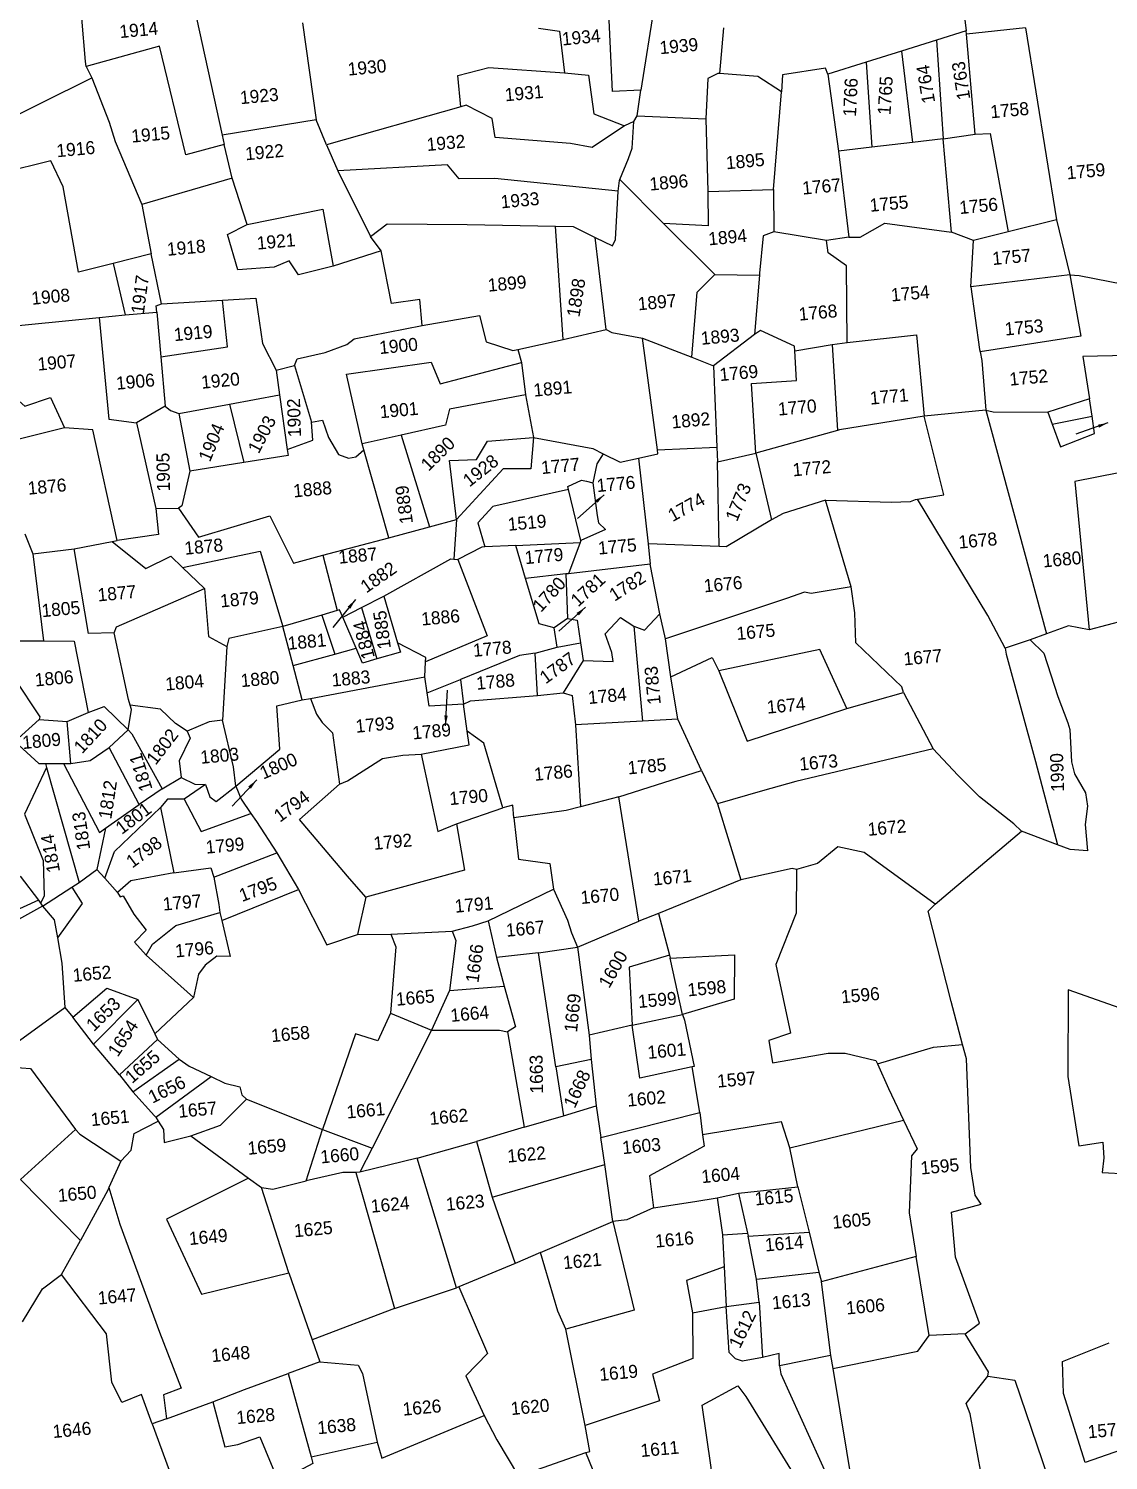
# Model space of a CAD drawing. Header units: metres. Extents: x 277515 to 230369286191, y 2056844 to 115415464409.
# Drawn here: x 278901 to 279508, y 2057827 to 2058632 of the extents above; entities that cross this region are included whole.
import ezdxf

# ---------------------------------------------------------------- set-up
doc = ezdxf.new("R2010")
doc.units = ezdxf.units.M
doc.header["$MEASUREMENT"] = 0
for name, color, linetype in [('POLY_PARCEL', 6, 'Continuous'), ('SYM_ARROW', 1, 'Continuous'), ('TEXT_PARCEL', 7, 'Continuous')]:
    doc.layers.add(name, color=color, linetype=linetype)
doc.styles.add('TEXT_MAP', font='', dxfattribs={"height": 1.8})
doc.styles.get('TEXT_MAP').set_extended_font_data('Kruti Dev 050')
doc.dimstyles.get("Standard").update_dxf_attribs({"dimtxt": 0.18, "dimasz": 0.18, "dimexe": 0.18, "dimexo": 0.0625, "dimgap": 0.09, "dimtad": 0, "dimtih": 1, "dimtoh": 1, "dimdec": 4, "dimzin": 0, "dimdsep": 46, "dimtxsty": 'Standard', "dimcen": 0.09, "dimadec": 0, "dimazin": 0, "dimtfac": 1, "dimtdec": 4, "dimtofl": 0, "dimtmove": 0, "dimatfit": 3, "dimfxl": 0, "dimtolj": 1, "dimtzin": 0, "dimarcsym": 0})

# ---------------------------------------------------------------- blocks, each defined once
blk = doc.blocks.new('TEXTARROW')
blk.add_leader([(0.04, -0.01), (8.68, -0.01)], dimstyle='Standard', override={"dimtxt": 2.5, "dimasz": 2.5, "dimexe": 1.25, "dimexo": 0.625, "dimgap": 0.625, "dimtad": 1, "dimtih": 0, "dimtoh": 0, "dimzin": 8, "dimcen": 2.5, "dimtofl": 1})
blk = doc.blocks.new('ee')
at = {"layer": 'POLY_PARCEL'}
for points in [[(455.57, 568.45), (456.11, 565.55), (450.14, 542.19)], [(374.13, 552.53), (374.09, 553.26), (374.17, 559.25)], [(495.33, 558.02), (495.67, 546.17)], [(389.92, 557.78), (391.98, 541.33)], [(450.14, 542.19), (446.2, 542.36), (446.88, 556.23)], [(392.12, 540.03), (386.72, 539.09), (384.49, 554.41), (374.13, 552.53)], [(404.43, 555.76), (405.09, 542.27)], [(374.13, 552.53), (374.76, 550.89)], [(360.32, 545.34), (374.76, 550.89)], [(374.76, 550.89), (376.58, 544.61), (377.17, 541.86)], [(436.86, 552.03), (439.69, 551.35), (439.86, 545.53)], [(462.31, 549.69), (461.18, 543.44)], [(425.16, 542.2), (425.13, 546.55), (429.5, 547.24), (439.86, 545.53)], [(495.67, 546.17), (491.46, 545.27)], [(495.67, 545.69), (495.67, 546.17)], [(439.86, 545.53), (443.12, 544.93), (443.37, 539.53), (447.41, 537.46)], [(486.5, 544.21), (481.49, 543.13)], [(491.46, 545.27), (486.5, 544.21)], [(486.5, 544.21), (486.84, 531.5)], [(491.46, 545.27), (491.13, 531.6)], [(495.59, 531.84), (495.67, 545.69)], [(503.88, 545.82), (495.67, 545.69)], [(503.88, 545.82), (505.66, 519.02)], [(405.09, 542.27), (391.98, 541.33)], [(406.21, 538.66), (405.09, 542.27)], [(425.16, 542.2), (406.21, 538.66)], [(447.41, 537.46), (442.7, 534.89), (439.79, 535.75), (429.51, 537.55), (429.34, 540.2), (425.91, 542.34), (425.16, 542.2)], [(449.28, 538.68), (450.14, 542.19)], [(461.18, 543.44), (460.96, 543.47), (459.5, 542.91), (458.69, 537.4)], [(469.47, 540.15), (466.39, 542.58), (461.18, 543.44)], [(476.06, 541.96), (475.82, 542.85), (469.83, 542.45), (469.47, 540.15)], [(481.49, 543.13), (476.06, 541.96)], [(481.49, 543.13), (481.17, 531.38)], [(377.17, 541.86), (380, 532.82)], [(391.98, 541.33), (392.12, 540.03)], [(476.06, 541.96), (476.55, 531.27)], [(375.3, 525.08), (370.45, 524.36), (369.89, 530.83), (369.41, 536.26), (368.05, 540.01), (361.27, 538.99)], [(392.8, 535.32), (392.12, 540.03)], [(406.21, 538.66), (407.41, 534.98)], [(448.78, 537.97), (449.28, 538.68)], [(449.28, 538.68), (458.69, 537.4)], [(467.12, 526.79), (469.47, 540.15)], [(446.1, 530.13), (447.58, 532.92), (448.18, 534.29), (448.78, 537.97)], [(448.78, 537.97), (447.41, 537.46)], [(458.69, 537.4), (458.04, 527.36)], [(392.8, 535.32), (380, 532.82)], [(394.26, 528.74), (392.8, 535.32)], [(407.41, 534.98), (411.05, 525.49)], [(445.7, 528.56), (428.91, 531.9), (424.03, 532.32), (422.57, 534.38), (407.41, 534.98)], [(380, 532.82), (380.68, 525.92)], [(481.17, 531.38), (476.55, 531.27)], [(476.55, 531.27), (476.87, 519.29)], [(486.84, 531.5), (481.17, 531.38)], [(491.13, 531.6), (486.84, 531.5)], [(491.05, 518.64), (491.13, 531.6)], [(491.13, 531.6), (495.59, 531.84)], [(495.59, 531.84), (497.64, 531.73), (498.85, 517.98)], [(405.56, 521.92), (400.68, 521.15), (399.56, 523.21), (397.42, 522.52), (392.37, 522.61), (391.43, 527.63), (394.26, 528.74)], [(394.26, 528.74), (404.88, 529.86), (405.56, 521.92)], [(441.98, 522.5), (444.24, 521.11), (444.75, 521.97), (445.7, 528.56)], [(445.7, 528.56), (446.04, 530.01), (446.1, 530.13)], [(446.1, 530.13), (451.56, 523.55)], [(411.05, 525.49), (413.53, 527.03), (424.5, 525.92), (436.67, 524.55)], [(458.04, 527.36), (457.64, 522.66), (451.56, 523.55)], [(458.04, 527.36), (467.12, 526.79)], [(467.12, 526.79), (466.63, 520.96)], [(380.68, 525.92), (375.3, 525.08)], [(375.3, 525.08), (376.32, 517.85)], [(381.47, 518.93), (380.68, 525.92)], [(412.33, 523.38), (411.05, 525.49)], [(436.24, 508.87), (436.67, 524.55)], [(436.67, 524.55), (439.1, 524.28), (441.98, 522.5)], [(412.33, 523.38), (405.56, 521.92)], [(417.04, 512.59), (417.04, 516.19), (413.1, 516.01), (412.33, 523.38)], [(442.31, 509.68), (441.98, 522.5)], [(451.56, 523.55), (457.96, 515.86)], [(466.63, 520.96), (465.09, 520.55), (464.12, 515.45), (464.08, 515.22)], [(473.76, 519.1), (466.63, 520.96)], [(476.87, 519.29), (478.41, 519.13), (481.98, 520.75), (491.05, 518.64)], [(380.66, 511.65), (389.97, 512.16), (389.89, 518.65)], [(380.68, 517.81), (380.68, 518.69), (381.47, 518.93)], [(381.47, 518.93), (389.89, 518.65)], [(389.89, 518.65), (394.51, 518.5), (394.85, 512.16), (396.39, 508.31)], [(476.87, 519.29), (473.76, 519.1)], [(475.3, 504.79), (476.19, 515.37), (473.84, 517.4), (473.76, 519.1)], [(493.99, 517.24), (491.05, 518.64)], [(505.66, 519.02), (498.85, 517.98)], [(505.66, 519.02), (506.79, 511.28)], [(353.95, 517.71), (372.72, 517.82)], [(353.95, 517.71), (354.18, 508.62), (355.26, 507.43), (360.61, 507.36), (361.35, 506.59), (364.98, 507.43), (366.52, 503.09)], [(372.72, 517.82), (376.32, 517.85)], [(372.72, 517.82), (372.74, 503.71), (376.47, 502.86)], [(376.32, 517.85), (380.68, 517.81)], [(380.68, 517.81), (380.66, 511.65)], [(493.01, 510.88), (493.99, 517.24)], [(498.85, 517.98), (493.99, 517.24)], [(453.74, 504.8), (455.29, 513.67), (457.96, 515.86)], [(457.96, 515.86), (464.08, 515.22)], [(464.08, 515.22), (462.65, 507.09)], [(398.96, 508.74), (399.39, 509.59), (403.33, 510.11), (406.42, 510.96), (407.53, 511.65), (417.04, 512.59)], [(417.04, 512.59), (425.05, 513.25), (425.62, 509.52), (429.19, 507.98), (429.89, 508.07)], [(380.66, 511.65), (380.63, 504.8)], [(506.79, 511.28), (493.01, 510.88)], [(493.01, 510.88), (493.42, 502.13), (493.45, 501.8)], [(506.79, 511.28), (507.52, 502.7), (493.45, 501.8)], [(506.79, 511.28), (508.08, 511.04), (516.11, 508.69), (517.73, 499.14)], [(396.39, 508.31), (398.96, 508.74)], [(398.96, 508.74), (400.59, 500.69)], [(429.89, 508.07), (436.24, 508.87)], [(436.24, 508.87), (442.31, 509.68)], [(442.31, 509.68), (443.04, 509.2), (447.18, 508.04)], [(396.39, 508.31), (396.54, 504.89)], [(407.25, 497.08), (406, 506.88), (417.81, 507.42), (418.77, 504.33), (430.23, 506.21)], [(429.89, 508.07), (430.23, 506.21)], [(447.8, 492.49), (447.18, 508.04)], [(447.18, 508.04), (453.74, 504.8)], [(462.65, 507.09), (456.58, 503.29)], [(467.98, 504.35), (468, 504.99), (463.54, 507.58), (462.65, 507.09)], [(380.63, 504.8), (376.47, 502.86)], [(380.63, 504.8), (381.32, 504.11), (382.43, 503.6)], [(389.51, 504.25), (396.54, 504.89)], [(396.54, 504.89), (396.87, 497.26)], [(430.23, 506.21), (430.35, 501.75)], [(453.74, 504.8), (456.58, 503.29)], [(467.98, 504.35), (473.18, 504.74)], [(473.18, 504.74), (472.85, 492.83)], [(473.18, 504.74), (475.3, 504.79)], [(475.3, 504.79), (484.93, 504.99), (484.95, 493.69)], [(366.52, 503.09), (355.75, 501.48)], [(372.32, 486.9), (370.4, 502.44), (366.52, 503.09)], [(376.47, 502.86), (378.07, 490.84)], [(382.43, 503.6), (389.51, 504.25)], [(382.43, 503.6), (383.2, 495.55)], [(389.51, 504.25), (390.73, 496.02)], [(456.58, 503.29), (456.04, 492.09)], [(461.29, 490.77), (461.62, 500.41), (467.85, 500.25), (467.98, 504.35)], [(396.87, 497.26), (400.51, 498.21), (400.59, 500.69)], [(400.59, 500.69), (402.13, 500.86), (402.73, 498.38), (403.85, 495.9), (405.22, 495.3), (406.24, 495.38), (407.41, 496.23)], [(430.35, 501.75), (419.73, 500.71), (418.98, 498.58), (412.73, 497.79)], [(430.35, 501.75), (430.92, 495.75)], [(493.45, 501.8), (493.58, 500.6), (493.5, 493.71)], [(517.73, 499.14), (507.52, 499.87), (507.92, 493.95)], [(396.87, 497.26), (396.91, 496.41), (390.73, 496.02)], [(412.73, 497.79), (407.25, 497.08)], [(407.41, 496.23), (407.25, 497.08)], [(412.73, 497.79), (415.44, 484.78)], [(383.2, 495.55), (381.66, 490.85), (381.19, 490.6)], [(390.73, 496.02), (383.2, 495.55)], [(409.72, 483.8), (407.41, 496.23)], [(419.26, 485.44), (419.07, 493.65), (422.8, 493.46), (424.52, 495.85), (430.92, 495.75)], [(430.92, 495.75), (430.16, 491.46), (426.33, 491.84), (419.26, 485.44)], [(430.92, 495.75), (438.94, 493.46), (440.31, 492.61)], [(472.85, 492.83), (461.29, 490.77)], [(484.95, 493.69), (473.12, 492.88), (472.85, 492.83)], [(482.95, 482.37), (486.65, 482.59), (484.95, 493.69)], [(493.5, 493.71), (484.95, 493.69)], [(493.5, 493.71), (498.96, 462.15)], [(493.5, 493.71), (494.47, 493.39), (502.01, 492.66)], [(507.92, 493.95), (502.01, 492.66)], [(508.04, 491.52), (507.92, 493.95)], [(378.07, 490.84), (378.07, 487.22), (372.32, 486.9)], [(378.07, 490.84), (381.19, 490.6)], [(440.31, 492.61), (439.28, 491.32), (438.51, 488.75)], [(440.31, 492.61), (442.54, 491.23), (445.08, 491.57)], [(445.08, 491.57), (447.82, 491.93), (447.8, 492.49)], [(445.08, 491.57), (445.31, 479.67)], [(447.8, 492.49), (456.04, 492.09)], [(456.04, 492.09), (455.94, 490.04)], [(455.94, 490.04), (461.29, 490.77)], [(461.29, 490.77), (462.59, 481.38)], [(502.01, 492.66), (502.46, 490.95)], [(502.46, 490.95), (508.04, 491.52)], [(502.46, 490.95), (503.3, 487.72), (508.17, 489.1), (508.04, 491.52)], [(359.72, 489.04), (360.54, 486.15)], [(381.19, 490.6), (383.54, 486.35), (393.65, 488.37), (396.31, 481.56), (400.43, 482.25)], [(435.06, 488.17), (435, 488.58), (436.97, 489.26), (437.65, 489.09), (438.51, 488.75)], [(438.51, 488.75), (438.68, 484.21), (438.77, 483.18), (439.62, 482.16), (436.11, 480.96)], [(455.05, 478.38), (455.94, 490.04)], [(366.3, 486.33), (371.61, 486.86)], [(371.61, 486.86), (372.32, 486.9)], [(371.61, 486.86), (375.89, 482.68), (379.52, 484.06), (380.97, 482.38)], [(435.06, 488.17), (424.46, 486.78), (422.15, 484.72), (422.84, 481.31)], [(436.11, 480.96), (435.06, 488.17)], [(360.54, 486.15), (366.3, 486.33)], [(360.54, 486.15), (360.88, 474.05)], [(370.74, 474.27), (367.18, 474.48), (366.3, 486.33)], [(415.44, 484.78), (419.26, 485.44)], [(419.26, 485.44), (418.42, 480.04)], [(380.97, 482.38), (391.85, 483.62), (394.03, 472.96)], [(400.43, 482.25), (409.72, 483.8)], [(409.72, 483.8), (415.44, 484.78)], [(470.29, 483.4), (464.29, 482.11), (462.59, 481.38)], [(470.29, 483.4), (479.28, 482.27), (481.95, 482.11), (482.68, 482.35), (482.95, 482.37)], [(472.72, 471.15), (470.29, 483.4)], [(520.48, 484.37), (504.84, 482.75), (504.92, 462.18)], [(380.97, 482.38), (383.73, 479.2)], [(400.43, 482.25), (401.69, 474.46)], [(422.84, 481.31), (422.42, 481.33), (418.95, 479.92)], [(427.1, 481.14), (422.84, 481.31)], [(427.1, 481.14), (436, 480.72)], [(428.03, 476.44), (427.1, 481.14)], [(436.11, 480.96), (436, 480.72)], [(462.59, 481.38), (456.02, 478.22), (455.05, 478.38)], [(493.09, 460.73), (491.15, 465.42), (482.95, 482.37)], [(370.74, 474.27), (371.1, 475.06), (383.73, 479.2)], [(383.73, 479.2), (383.65, 472.53), (386.05, 470.93)], [(408.29, 475.86), (418.01, 480.14), (418.42, 480.04)], [(418.95, 479.92), (422, 469.04), (413.2, 466.29)], [(418.42, 480.04), (418.95, 479.92)], [(436, 480.72), (433.97, 476.57)], [(445.31, 479.67), (445.36, 476.82)], [(455.05, 478.38), (445.31, 479.67)], [(405.08, 474.56), (408.29, 475.86)], [(408.29, 475.86), (409.58, 469.23)], [(433.62, 476.56), (428.03, 476.44)], [(431.3, 469.29), (429.3, 470.06), (428.03, 476.44)], [(433.62, 476.56), (433.29, 470.4)], [(433.97, 476.57), (433.62, 476.56)], [(445.36, 476.82), (433.97, 476.57)], [(446.05, 469.88), (445.36, 476.82)], [(353.8, 474.46), (354.15, 474.7), (360.88, 474.05)], [(360.88, 474.05), (365.1, 473.62), (366.1, 463.61)], [(371.99, 464.1), (371.83, 464.91), (370.74, 474.27)], [(394.03, 472.96), (386.41, 472.02), (386.05, 470.93)], [(399.53, 474.04), (394.03, 472.96)], [(394.93, 467.47), (394.03, 472.96)], [(401.69, 474.46), (399.53, 474.04)], [(399.53, 474.04), (400.8, 468.49)], [(402.38, 473.48), (402.03, 474.53), (401.69, 474.46)], [(402.38, 473.48), (405.08, 474.56)], [(403.84, 469.02), (402.38, 473.48)], [(405.08, 474.56), (406.52, 467.3)], [(472.72, 471.15), (467.12, 470.74), (466.23, 470.98), (463.64, 470.34), (446.48, 466.37)], [(478.55, 455.92), (478.39, 456.73), (472.63, 463.37), (472.88, 467.5), (472.72, 471.15)], [(356.4, 469.27), (359.42, 463.65)], [(386.05, 470.93), (384.52, 460.85)], [(400.8, 468.49), (403.84, 469.02)], [(406.52, 467.3), (404.5, 466.91), (403.84, 469.02)], [(409.58, 469.23), (409.87, 467.93), (406.52, 467.3)], [(413.2, 466.29), (413.28, 466.84), (409.58, 469.23)], [(433.29, 470.4), (431.3, 469.29)], [(431.49, 466.62), (431.3, 469.29)], [(433.29, 470.4), (434.57, 470.06), (434.76, 466.88)], [(434.91, 464.41), (439.02, 463.89), (438.94, 465.18), (438.25, 467.83), (440.57, 469.88), (442.28, 468.51)], [(442.28, 468.51), (443.74, 467.83), (446.05, 469.88)], [(446.48, 466.37), (446.05, 469.88)], [(394.93, 467.47), (400.8, 468.49)], [(395.72, 462.64), (394.93, 467.47)], [(442.28, 468.51), (442.28, 455.33)], [(412.91, 464.23), (413.2, 466.29)], [(428.39, 466.07), (426.21, 465.92), (417.79, 463.38)], [(428.17, 460.19), (428.39, 466.07)], [(428.39, 466.07), (431.49, 466.62)], [(431.49, 466.62), (434.76, 466.88)], [(434.76, 466.88), (434.91, 464.41)], [(446.73, 461.07), (446.48, 466.37)], [(355.64, 460.55), (359.27, 463.27), (359.27, 463.27)], [(359.42, 463.65), (359.27, 463.27)], [(359.27, 463.27), (363.14, 462.67)], [(363.14, 462.67), (366.1, 463.61)], [(366.1, 463.61), (368.42, 464.26), (371.39, 460.71)], [(371.39, 460.71), (372.12, 463.46), (371.99, 464.1)], [(379.52, 459.76), (377.99, 461), (376.11, 463.17), (371.99, 464.1)], [(396.88, 462.71), (412.91, 464.23)], [(413.03, 462), (412.91, 464.23)], [(413.03, 462), (417.79, 463.38)], [(417.79, 463.38), (417.85, 459.95)], [(434.91, 464.41), (431.75, 460.26)], [(446.73, 461.07), (452.7, 463.21), (453.43, 461.27)], [(363.08, 456.83), (363.14, 462.67)], [(385.49, 451.61), (392.02, 456.11), (392.16, 462.13), (395.72, 462.64)], [(395.72, 462.64), (396.88, 462.71)], [(396.88, 462.71), (397.53, 460.46), (398.19, 459.23), (399.49, 457.7), (399.78, 450.53)], [(417.85, 459.95), (413.13, 460.1), (413.03, 462)], [(447.16, 455.16), (446.73, 461.07)], [(470.53, 454.46), (467.61, 462.89), (453.43, 461.27)], [(453.43, 461.27), (456.43, 451.23), (470.53, 454.46)], [(496.66, 461.54), (493.09, 460.73)], [(498.96, 462.15), (496.66, 461.54)], [(496.66, 461.54), (498.35, 459.54), (499.73, 453.39), (500.78, 449.66), (500.94, 448.69), (500.78, 444.24), (501.02, 442.54), (502.32, 439.79), (502.4, 437.92), (501.84, 435.41), (501.84, 431.77), (499.49, 432.17), (497.78, 432.98)], [(504.92, 462.18), (502.09, 462.99), (498.96, 462.15)], [(509.89, 462.98), (504.92, 462.18)], [(355.64, 460.55), (358.69, 457.25), (359.59, 457.17)], [(368.57, 458.52), (371.39, 460.71)], [(371.39, 460.71), (371.86, 460.12), (375.33, 452.19)], [(379.52, 459.76), (379.83, 458.79), (378.01, 455.82), (378.09, 453.5)], [(384.52, 460.85), (382.64, 460.78), (379.52, 459.76)], [(385.49, 451.61), (385.42, 454.3), (384.52, 460.85)], [(417.85, 459.95), (418.88, 460.34), (428.17, 460.19)], [(418.04, 456.21), (417.85, 459.95)], [(428.17, 460.19), (431.75, 460.26)], [(431.75, 460.26), (432.91, 459.75), (432.99, 455.69)], [(493.09, 460.73), (493.17, 459.87), (495.84, 444.72), (497.78, 432.98)], [(359.59, 457.17), (359.7, 456.59)], [(359.59, 457.17), (362.08, 456.93)], [(363.08, 456.83), (365.78, 457), (368.57, 458.52)], [(371.95, 450.33), (368.57, 458.52)], [(359.7, 456.59), (356.07, 450.46), (358.05, 443.82), (357.73, 438.9), (357.13, 437.99)], [(359.7, 456.59), (362.7, 440.34)], [(362.08, 456.93), (366.12, 446.95), (367.01, 447.47)], [(362.08, 456.93), (363.08, 456.83)], [(411.39, 453.64), (418.14, 454.3), (418.04, 456.21)], [(421.96, 445.21), (420.16, 454.32), (418.04, 456.21)], [(432.99, 455.69), (432.63, 444.33)], [(442.28, 455.33), (432.99, 455.69)], [(447.16, 455.16), (442.28, 455.33)], [(449.77, 447.79), (447.16, 455.16)], [(470.53, 454.46), (478.55, 455.92)], [(478.55, 455.92), (481.9, 447.8)], [(375.33, 452.19), (378.09, 453.5)], [(378.09, 453.5), (379.9, 452.41), (381.35, 452.19)], [(399.78, 450.53), (400.94, 450.89), (406.02, 453.5), (408.85, 453.72), (411.39, 453.64)], [(411.39, 453.64), (412.7, 442.77), (415.38, 443.56)], [(375.33, 452.19), (371.95, 450.33)], [(381.35, 452.19), (378.22, 450.48)], [(381.35, 452.19), (381.79, 450.45), (382.59, 449.73), (385.49, 451.61)], [(385.49, 451.61), (386.05, 449.72), (387.2, 447.62)], [(366.29, 440.6), (367.98, 444.17), (374.87, 449.62)], [(367.01, 447.47), (371.95, 450.33)], [(378.22, 450.48), (375.92, 450.67), (374.87, 449.62)], [(374.87, 449.62), (375.83, 440.45)], [(378.22, 450.48), (380.13, 445.8), (387.2, 447.62)], [(401.96, 434.64), (399.71, 437.76), (393.83, 446.17), (399.78, 450.53)], [(367.01, 447.47), (365.31, 441.9)], [(387.2, 447.62), (387.87, 446.47), (390.26, 441.89)], [(438.07, 445.23), (449.77, 447.79)], [(449.77, 447.79), (451.54, 442.97)], [(481.9, 447.8), (462.59, 445.07), (457.89, 444.18), (451.54, 442.97)], [(493, 435.32), (492.03, 436.46), (487.65, 440.59), (484.98, 443.83), (481.9, 447.8)], [(423.33, 443.66), (423.36, 445.45), (421.96, 445.21)], [(438.07, 445.23), (432.63, 444.33)], [(439.23, 427.86), (438.07, 445.23)], [(415.38, 443.56), (415.89, 437.11), (401.96, 434.64)], [(415.38, 443.56), (421.96, 445.21)], [(432.63, 444.33), (430.65, 444.02), (423.33, 443.66)], [(423.33, 443.66), (423.43, 437.92), (427.7, 436.94), (427.89, 433.35)], [(349.8, 439.79), (354.66, 441.96), (356.9, 438.45)], [(362.7, 440.34), (365.31, 441.9)], [(365.31, 441.9), (366.29, 440.6)], [(381.3, 439.34), (390.26, 441.89)], [(390.26, 441.89), (392.8, 436.56)], [(451.54, 442.97), (453.77, 432.24)], [(357.34, 437.56), (361.64, 439.79)], [(361.64, 439.79), (362.87, 437.41), (359, 433.02)], [(361.64, 439.79), (362.7, 440.34)], [(366.29, 440.6), (367.85, 438.48)], [(375.83, 440.45), (369.82, 439.92), (367.85, 438.48)], [(375.83, 440.45), (380.99, 440.69), (381.3, 439.34)], [(381.3, 439.34), (381.66, 435.52), (381.66, 434.43)], [(357.34, 437.56), (348.52, 433.72), (343.15, 431.23), (342.45, 432.44)], [(356.9, 438.45), (347.44, 435.13)], [(356.9, 438.45), (357.13, 437.99)], [(357.13, 437.99), (357.34, 437.56)], [(357.34, 437.56), (358.8, 435.54), (359, 433.02)], [(367.85, 438.48), (368.18, 437.84), (368.6, 437.96)], [(368.6, 437.96), (369.83, 435.29)], [(381.85, 433.29), (392.8, 436.56)], [(392.8, 436.56), (395.99, 428.61), (400.31, 429.63)], [(480.18, 426.39), (471.11, 434.4), (467.54, 435.54), (464.54, 433.51), (461.55, 432.95)], [(480.18, 426.39), (493, 435.32)], [(497.78, 432.98), (493, 435.32)], [(369.83, 435.29), (371.3, 432.92), (369.54, 431.43), (370.99, 429.5)], [(370.99, 429.5), (372, 430.9), (375.44, 433.19), (381.66, 434.43)], [(381.66, 434.43), (381.85, 433.29)], [(401.96, 434.64), (400.31, 429.63)], [(418.47, 429.82), (427.89, 433.35)], [(427.89, 433.35), (429.41, 428.9), (429.78, 427.13), (430.45, 425.06)], [(359, 433.02), (359.29, 429.45), (359.12, 423.35)], [(381.85, 433.29), (382.52, 428.23), (380.7, 428.42), (378.98, 427.37), (377.93, 426.22), (376.96, 423.06)], [(453.77, 432.24), (442, 428.64)], [(461.55, 432.95), (460.98, 433.11), (453.77, 432.24)], [(461.55, 432.95), (460.98, 426.95), (457.49, 420.15), (458.63, 410.51), (455.55, 409.78), (455.79, 406.63), (463.57, 407.27), (465.92, 407.03), (470.05, 405.65), (470.22, 405.15)], [(376.96, 423.06), (376.96, 423.06), (370.99, 429.5)], [(400.31, 429.63), (404.9, 429.25)], [(413.41, 428.86), (416.27, 429.34), (418.47, 429.82)], [(418.47, 429.82), (419.14, 424.67)], [(404.9, 429.25), (405.47, 427.43), (403.85, 418.36)], [(404.9, 429.25), (413.41, 428.86)], [(413.41, 428.86), (413.79, 427.53), (412.26, 420.74)], [(430.45, 425.06), (439.23, 427.86)], [(442, 428.64), (439.23, 427.86)], [(442, 428.64), (442.97, 422.76)], [(360.1, 421.89), (365.14, 425.46), (369.29, 423.51)], [(482.18, 406.75), (481.15, 412.78), (479.13, 425.5), (480.18, 426.39)], [(369.29, 423.51), (362.62, 417.91)], [(369.29, 423.51), (371.17, 418.57)], [(425.02, 424.78), (419.14, 424.67)], [(419.14, 424.67), (419.86, 420.64)], [(425.02, 424.78), (430.45, 425.06)], [(425.93, 408.87), (425.02, 424.78)], [(430.45, 425.06), (430.92, 412.82)], [(351.15, 415.79), (351.4, 418.72), (359.12, 423.35)], [(359.12, 423.35), (360.1, 421.89)], [(362.62, 417.91), (360.1, 421.89)], [(376.96, 423.06), (371.17, 418.57)], [(442.97, 422.76), (437.3, 421.64), (436.98, 413.64)], [(442.97, 422.76), (443.04, 422.37)], [(444.01, 414.44), (443.04, 422.37)], [(443.04, 422.37), (451.94, 422), (451.33, 415.91), (444.01, 414.44)], [(412.26, 420.74), (409.3, 415.49)], [(412.26, 420.74), (419.86, 420.64)], [(419.86, 420.64), (420.87, 414.91), (419.71, 414.3)], [(365.79, 413.37), (362.62, 417.91)], [(371.49, 417.74), (365.79, 413.37)], [(371.17, 418.57), (371.49, 417.74)], [(371.49, 417.74), (374.19, 414.77)], [(403.85, 418.36), (401.75, 414.73), (398.78, 415.97), (393.01, 403.24)], [(403.85, 418.36), (409.3, 415.49)], [(351.15, 415.79), (353.64, 415.37), (359.03, 406.41)], [(367.4, 410.85), (374.19, 414.77)], [(374.19, 414.77), (375.49, 413.64), (378.39, 411.95)], [(409.3, 415.49), (399.63, 400.04)], [(409.3, 415.49), (418.66, 414.63), (419.71, 414.3)], [(419.71, 414.3), (420.81, 400.95)], [(436.98, 413.64), (430.92, 412.82)], [(436.98, 413.64), (444.01, 414.44)], [(444.66, 407.13), (437.35, 406.25), (436.98, 413.64)], [(444.01, 414.44), (444.24, 413.62), (444.97, 407.16), (444.66, 407.13)], [(365.79, 413.37), (367.4, 410.85)], [(370.23, 407.05), (378.39, 411.95)], [(378.39, 411.95), (380.19, 410.85), (382.2, 410.15), (382.37, 409.05), (382.97, 408.39)], [(430.92, 412.82), (430.89, 409.41)], [(513.99, 393.37), (516.5, 404.09), (497.38, 412.91), (496.25, 400.98), (496.86, 391.29), (500.23, 391.47), (500.15, 389.31), (499.71, 387.32), (503.17, 386.8)], [(367.4, 410.85), (370.1, 407.29), (370.23, 407.05)], [(374.8, 404.07), (379.06, 405.12), (382.97, 408.39)], [(382.97, 408.39), (393.01, 403.24), (393.01, 403.24)], [(430.89, 409.41), (425.93, 408.87)], [(425.93, 408.87), (426.33, 402.05)], [(430.89, 409.41), (430.98, 403)], [(350.82, 400.21), (359.03, 406.41)], [(359.03, 406.41), (359.56, 405.72), (364.86, 401.46)], [(364.86, 401.46), (366.43, 402.85), (367.04, 405.11), (370.51, 406.5)], [(370.23, 407.05), (370.51, 406.5)], [(370.51, 406.5), (371.14, 405.29), (371.06, 403.46), (374.8, 404.07)], [(445.13, 400.73), (444.66, 407.13)], [(470.22, 405.15), (478.15, 406.74), (482.18, 406.75)], [(478.8, 366.88), (480.91, 368.17), (478.48, 377.57), (478.48, 383.8), (482.69, 384.53), (481.96, 385.83), (481.72, 389.71), (482.53, 404.7), (482.18, 406.75)], [(374.8, 404.07), (382.22, 397.47)], [(470.22, 405.15), (471.43, 401.61), (473.09, 397.06)], [(390.09, 396.39), (393.01, 403.24)], [(393.01, 403.24), (399.63, 400.04)], [(420.81, 400.95), (426.33, 402.05)], [(426.33, 402.05), (430.98, 403)], [(430.98, 403), (431.2, 398.59)], [(358.3, 391.06), (350.82, 400.21)], [(364.86, 401.46), (362.88, 397.97)], [(399.63, 400.04), (397.61, 396.88)], [(420.81, 400.95), (414.04, 399.61)], [(431.2, 398.59), (445.13, 400.73)], [(445.13, 400.73), (445.25, 397.62)], [(362.88, 397.97), (362.69, 397.63), (358.3, 391.06)], [(362.88, 397.97), (363.92, 392.82), (368.01, 377.44), (370.27, 369.44), (367.75, 368.74), (367.83, 365.44)], [(405.67, 398.08), (397.61, 396.88)], [(405.67, 398.08), (414.04, 399.61)], [(409.4, 379.74), (405.67, 398.08)], [(414.04, 399.61), (415.5, 391.75)], [(431.42, 394.78), (431.2, 398.59)], [(457.06, 394.74), (456.25, 398.43), (445.25, 397.62)], [(382.22, 397.47), (370.38, 392.88), (374.27, 382.13), (386.53, 383.96)], [(382.22, 397.47), (383.87, 396.03)], [(383.87, 396.03), (385.42, 395.65)], [(386.53, 383.96), (383.87, 396.03)], [(385.42, 395.65), (390.09, 396.39)], [(397.07, 396.89), (395.25, 397.05), (390.09, 396.39)], [(397.61, 396.88), (397.07, 396.89)], [(397.07, 396.89), (397.64, 393.78), (400.61, 377.7)], [(445.25, 397.62), (445.32, 396.04), (437.4, 392.65), (437.57, 388.19)], [(457.06, 394.74), (473.09, 397.06)], [(473.09, 397.06), (474.59, 392.97), (473.7, 392.08), (472.64, 384.23), (473.05, 378.13)], [(415.5, 391.75), (431.42, 394.78)], [(431.77, 386.87), (431.42, 394.78)], [(457.67, 389.26), (457.06, 394.74)], [(355.27, 386.62), (358.3, 391.06)], [(415.5, 391.75), (417.81, 382.32)], [(437.57, 388.19), (433.74, 386.9), (431.77, 386.87)], [(437.57, 388.19), (443.32, 388.57), (446.44, 388.78)], [(446.44, 388.78), (449.44, 389.14)], [(446.44, 388.78), (446.71, 383.61)], [(449.44, 389.14), (457.67, 389.26)], [(449.44, 389.14), (450.14, 383.52)], [(457.67, 389.26), (458.64, 382.85)], [(349.27, 380.62), (352.43, 384.89), (355.27, 386.62)], [(365.83, 364.92), (364.7, 369.09), (361.92, 368.22), (360.79, 371.18), (360.7, 377.87), (355.27, 386.62)], [(421.45, 383.51), (431.77, 386.87)], [(431.77, 386.87), (433.58, 374.4), (423.93, 372.62)], [(386.53, 383.96), (388.89, 374.44)], [(417.81, 382.32), (409.75, 379.85)], [(421.45, 383.51), (417.81, 382.32)], [(423.93, 372.62), (423.07, 375.2), (421.45, 383.51)], [(446.71, 383.61), (446.51, 379.18)], [(446.71, 383.61), (450.14, 383.52)], [(450.14, 383.52), (450.19, 383.09)], [(450.19, 383.09), (458.64, 382.85)], [(450.8, 377.09), (450.19, 383.09)], [(458.64, 382.85), (459.49, 377.22)], [(400.61, 377.7), (409.4, 379.74)], [(409.75, 379.85), (409.4, 379.74)], [(409.75, 379.85), (412.84, 370.28), (409.59, 367.51), (411.6, 361.82)], [(446.51, 379.18), (441.14, 377.79), (441.58, 373.27)], [(446.51, 379.18), (446.27, 373.7)], [(473.05, 378.13), (459.67, 375.86)], [(473.86, 367.12), (473.05, 378.13)], [(400.61, 377.7), (388.89, 374.44)], [(450.8, 377.09), (459.49, 377.22)], [(450.88, 373.88), (450.8, 377.09)], [(459.49, 377.22), (459.67, 376.05), (459.67, 375.86)], [(388.89, 374.44), (389.67, 371.31)], [(459.67, 375.86), (460.02, 365.62)], [(425.37, 359.15), (423.93, 372.62)], [(441.58, 373.27), (441.04, 366.97), (435.3, 365.32), (435.91, 361.58), (425.37, 359.15)], [(441.58, 373.27), (446.27, 373.7)], [(450.62, 366.23), (447.84, 365.97), (446.88, 366.4), (446.1, 367.36), (446.27, 373.7)], [(446.27, 373.7), (450.88, 373.88)], [(450.88, 373.88), (450.62, 366.23)], [(374.45, 367.17), (378.97, 368.45), (385.15, 370.1)], [(389.67, 371.31), (385.15, 370.1)], [(385.15, 370.1), (387.24, 358.35)], [(389.67, 371.31), (394.89, 370.36), (395.41, 369.14), (396.54, 359.49)], [(367.83, 365.44), (374.45, 367.17)], [(374.45, 367.17), (375.52, 360.8), (377.32, 360.97), (380.45, 361.75), (382.45, 355.32)], [(452.88, 364.84), (452.97, 366.57), (450.62, 366.23)], [(460.15, 363.79), (472.08, 365.1), (473.86, 367.12)], [(478.8, 366.88), (473.86, 367.12)], [(481.4, 360.75), (481.56, 361.37), (478.8, 366.88)], [(367.83, 365.44), (365.83, 364.92)], [(365.83, 364.92), (367.55, 358.3)], [(460.02, 365.62), (452.88, 364.84)], [(452.88, 364.84), (452.95, 363.75), (459.28, 345.39)], [(460.02, 365.62), (460.15, 363.79)], [(442.02, 350.75), (442.17, 351.75), (441.74, 360.45), (446.87, 362.62), (447.82, 361.06), (454.09, 348.36)], [(460.15, 363.79), (461.39, 346.36)], [(503.87, 350.14), (493.66, 347.63), (491.58, 357.4), (491.84, 361.81), (498.5, 363.8)], [(396.54, 359.49), (396.98, 357.23), (411.6, 361.82)], [(411.6, 361.82), (413.04, 358.29), (415.52, 353.03)], [(484.97, 322.33), (484.32, 322.37), (484.4, 324.31), (482.7, 327.63), (482.38, 330.55), (481.24, 332.25), (481.08, 338.4), (480.11, 340.18), (480.11, 342.05), (479.54, 343.26), (479.22, 347.39), (478.49, 355.81), (478.08, 357.27), (481.4, 360.75)], [(481.4, 360.75), (485.05, 359.86), (488.37, 346.09), (488.86, 345.37), (489.83, 344.64), (490.4, 341.8), (494.45, 341.8), (496.64, 332.57), (494.37, 331.84), (494.28, 329.38)], [(387.24, 358.35), (387.41, 357.41), (382.45, 355.32)], [(387.24, 358.35), (396.54, 359.49)], [(425.11, 355.39), (425.65, 355.52), (425.37, 359.15)], [(415.52, 353.03), (425.11, 355.39)], [(433.27, 349.11), (427.38, 347.94), (425.11, 355.39)]]:
    blk.add_lwpolyline(points, dxfattribs=at)
at = {"layer": 'SYM_ARROW'}
for p, xscale, yscale, zscale, rotation in [((510.12, 490.4), 0.5392462352526048, 0.5392462352526048, 0.5392462352526048, 194.2189324270803), ((439.92, 486.99), 0.5719854548828578, 0.5719854548828578, 0.5719854548828578, 216.3702640344923), ((404.38, 475.75), 0.5772593945139916, 0.5772593945139916, 0.5772593945139916, 225.7293171684483), ((435.91, 471.73), 0.5719854548828578, 0.5719854548828578, 0.5719854548828578, 216.3702640344923), ((415.1, 457.19), 0.5719854548828578, 0.5719854548828578, 0.5719854548828578, 81.35551291060453), ((388.47, 452.19), 0.5772593945139916, 0.5772593945139916, 0.5772593945139916, 221.6457578640247)]:
    blk.add_blockref('TEXTARROW', p, dxfattribs=dict(at, xscale=xscale, yscale=yscale, zscale=zscale, rotation=rotation))
at = {"layer": 'TEXT_PARCEL', "style": 'TEXT_MAP'}
for s, p in [('1914', (379.15, 556.01)), ('1934', (439.93, 549.32)), ('1930', (410.08, 547.92)), ('1939', (453.25, 546.87)), ('1923', (394.89, 545.37)), ('1931', (431.36, 542.37)), ('1916', (368.96, 540.42)), ('1915', (379.45, 541.47)), ('1922', (394.89, 537.58)), ('1932', (419.97, 536.53)), ('1758', (497.94, 533.81)), ('1895', (460.91, 530.18)), ('1933', (429.42, 527.69)), ('1896', (450.12, 528.23)), ('1918', (382.9, 525.44)), ('1921', (395.34, 525.14)), ('1767', (471.08, 525.72)), ('1759', (507.65, 524.43)), ('1755', (480.14, 522.49)), ('1756', (492.44, 521.03)), ('1908', (363.62, 520.44)), ('1894', (457.51, 519.94)), ('1899', (426.58, 516.39)), ('1919', (382.75, 513.61)), ('1757', (496.32, 513.59)), ('1907', (363.62, 511.3)), ('1897', (446.97, 511.9)), ('1900', (410.84, 509.2)), ('1754', (481.92, 509.87)), ('1906', (374.19, 507.66)), ('1920', (385.9, 506.71)), ('1768', (468.98, 508.42)), ('1893', (455.21, 506.35)), ('1753', (497.13, 503.73)), ('1891', (431.51, 501.36)), ('1769', (457.31, 501.12)), ('1901', (410.09, 500.36)), ('1892', (450.1, 495.21)), ('1770', (464.91, 495.62)), ('1771', (477.7, 495.95)), ('1752', (497.13, 496.77)), ('1876', (360.68, 494.35)), ('1888', (397.17, 490.57)), ('1777', (431.58, 490.61)), ('1776', (438.98, 487.42)), ('1772', (466.14, 487.07)), ('1878', (381.47, 484.08)), ('1519', (426.26, 483.23)), ('1887', (402.54, 480.87)), ('1805', (361.01, 477.32)), ('1877', (368.92, 478.77)), ('1779', (428.16, 478.42)), ('1775', (438.37, 478.8)), ('1879', (385.71, 476.37)), ('1678', (488.04, 475)), ('1886', (413.14, 471.3)), ('1676', (452.44, 472.25)), ('1680', (499.39, 471.33)), ('1881', (394.46, 469.68)), ('1806', (359.2, 467.87)), ('1804', (377.09, 465.63)), ('1778', (419.86, 466.33)), ('1675', (456.33, 465.27)), ('1880', (387.51, 465.14)), ('1883', (400.03, 464.05)), ('1788', (419.88, 461.76)), ('1809', (356.67, 459.42)), ('1677', (478.98, 459.64)), ('1793', (402.73, 457.39)), ('1784', (435.09, 458.36)), ('1789', (410.46, 455.74)), ('1803', (380.98, 455.11)), ('1674', (459.56, 454.75)), ('1786', (426.68, 448.49)), ('1785', (439.63, 448.17)), ('1790', (414.7, 446.23)), ('1673', (463.29, 446.5)), ('1799', (380.56, 442.67)), ('1792', (403.7, 441.05)), ('1672', (471.86, 436.64)), ('1797', (373.93, 435.39)), ('1671', (441.69, 432.56)), ('1791', (414.06, 431.35)), ('1670', (431.49, 430.94)), ('1796', (375.03, 428.78)), ('1652', (360.62, 426.74)), ('1667', (420.81, 427.39)), ('1665', (404.79, 419.3)), ('1658', (387.15, 415.9)), ('1664', (412.08, 416.39)), ('1599', (438.06, 415.89)), ('1598', (445.02, 416.86)), ('1596', (466.06, 413.94)), ('1601', (438.71, 408.77)), ('1651', (361.27, 406.66)), ('1657', (373.4, 406.68)), ('1661', (396.54, 404.42)), ('1597', (447.93, 403.92)), ('1662', (407.87, 402.48)), ('1602', (435.31, 402.46)), ('1659', (382.46, 400.7)), ('1660', (392.38, 398.58)), ('1650', (355.76, 396.64)), ('1622', (418.09, 396.29)), ('1603', (434.01, 395.99)), ('1624', (398.68, 391.15)), ('1623', (409.03, 390.46)), ('1604', (444.53, 390.98)), ('1649', (373.24, 389.03)), ('1625', (387.79, 388.75)), ('1595', (474.79, 389.36)), ('1615', (451.59, 387.23)), ('1616', (437.35, 382.7)), ('1605', (461.96, 383.02)), ('1647', (359.94, 382.01)), ('1621', (424.4, 380.92)), ('1614', (452.4, 380.76)), ('1648', (374.83, 372.63)), ('1613', (452.63, 372.71)), ('1606', (462.77, 371.05)), ('1619', (427.96, 365.07)), ('1646', (352.01, 364.22)), ('1628', (377.47, 363.78)), ('1626', (400.45, 362.81)), ('1638', (388.48, 361.35)), ('1620', (415.34, 361.51)), ('1611', (432.65, 354.07)), ('1570', (494.41, 350.91))]:
    blk.add_text(s, height=1.8, dxfattribs=at).set_placement(p)
for s, rotation, p in [('1766', 81.8658, (479.39, 535.73)), ('1765', 81.0229, (484.16, 535.52)), ('1764', 94.0878, (490.49, 536.74)), ('1763', 93.5781, (495.37, 536.75)), ('1917', 76.9988, (378.88, 517.67)), ('1898', 75.5721, (438.77, 511.65)), ('1902', 86.1839, (398.94, 498.81)), ('1904', 61.9152, (386.08, 496.44)), ('1903', 57.0813, (392.89, 496.94)), ('1905', 85.4836, (380.21, 493)), ('1890', 39.0793, (416.03, 492.37)), ('1928', 33.0104, (421.46, 489.68)), ('1889', 92.0465, (413.25, 485.52)), ('1773', 62.3419, (457.82, 481.46)), ('1774', 23.6918, (448.97, 482.32)), ('1882', 29.7322, (405.91, 476.41)), ('1780', 42.5994, (429.69, 471.5)), ('1781', 37.3912, (434.87, 471.78)), ('1782', 27.4624, (439.96, 472.1)), ('1885', 92.2918, (408.61, 468.58)), ('1884', 99.0949, (406.29, 467.55)), ('1787', 30.7497, (429.43, 461.61)), ('1810', 41.8055, (364.74, 457.92)), ('1783', 90, (445.02, 457.43)), ('1802', 47.1879, (374.72, 455.41)), ('1811', 101.8946, (374.02, 452.27)), ('1800', 18.4261, (389.36, 452.13)), ('1812', 75.9567, (367.92, 448.56)), ('1813', 92.8639, (364.67, 444.77)), ('1801', 31.6882, (369.18, 446.33)), ('1794', 31.1094, (391.09, 445.98)), ('1814', 94.766, (360.23, 442.11)), ('1798', 31.2506, (370.19, 441.56)), ('1990', 86.53, (499.39, 440.22)), ('1795', 15.1166, (384.86, 435.56)), ('1666', 76.999, (416.34, 421.34)), ('1653', 38.6452, (362.8, 419.56)), ('1600', 54.9941, (434.25, 418.88)), ('1654', 51.3258, (365.77, 415.73)), ('1669', 78.6843, (429.27, 413.28)), ('1655', 35.5235, (367.39, 411.91)), ('1656', 21.0276, (369.94, 408.95)), ('1663', 85.599, (423.84, 405.36)), ('1668', 59.7308, (427.98, 402.81)), ('1612', 59.0229, (447.62, 367.62))]:
    blk.add_text(s, height=1.8, rotation=rotation, dxfattribs=at).set_placement(p)

msp = doc.modelspace()

# ---------------------------------------------------------------- block references
at = {"xscale": 4.068418026143748, "yscale": 4.068418026143748, "zscale": 4.068418026143748, "rotation": 5.322478056082415}
msp.add_blockref('ee', (277626.04, 2056231.2), dxfattribs=at)

doc.saveas('drawing.dxf')
